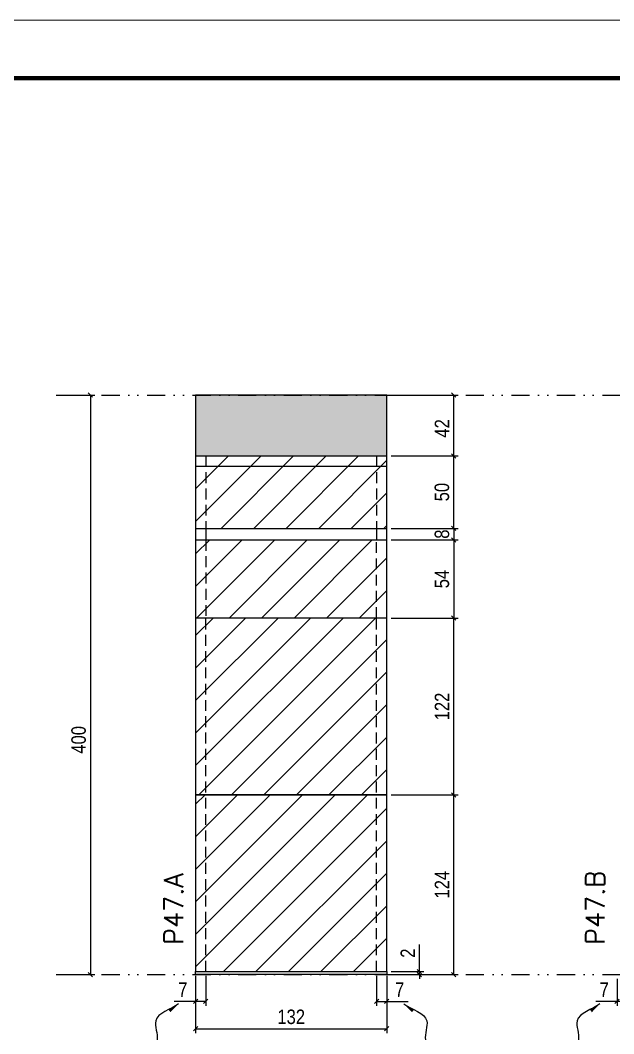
# Model space of a CAD drawing. Extents: x 28748 to 35002, y 14885 to 43501.
# Drawn here: x 33927 to 34337, y 38207 to 38906 of the extents above; entities that cross this region are included whole.
import ezdxf

# ---------------------------------------------------------------- set-up
doc = ezdxf.new("R2010")
doc.units = 0
for name, pattern in [('DASHED', [0.75, 0.5, -0.25]), ('DIVIDE2', [0.625, 0.25, -0.125, 0, -0.125, 0, -0.125]), ('HIDDEN', [0.375, 0.25, -0.125])]:
    doc.linetypes.add(name, pattern=pattern)
for name, color, linetype in [('COTA', 241, 'Continuous'), ('Nível', 160, 'Continuous'), ('Painéis', 200, 'Continuous'), ('SARR_2.2x7', 40, 'Continuous'), ('Sarrafo de Pressão', 42, 'HIDDEN')]:
    doc.layers.add(name, color=color, linetype=linetype)
for name, color, linetype, lineweight in [('Folhas', 255, 'Continuous', 9), ('Hachura', 251, 'Continuous', 9), ('SARRAFO DE PRESSAO', 251, 'DASHED', 9), ('Texto Seção', 7, 'Continuous', 15)]:
    doc.layers.add(name, color=color, linetype=linetype, lineweight=lineweight)
doc.styles.add('COTA TECNICA', font='techl___.ttf', dxfattribs={"height": 10})
doc.styles.add('COTA TECNICA-50', font='techl___.ttf', dxfattribs={"height": 10})
doc.styles.add('REGUA-120', font='ROMANS.shx', dxfattribs={"height": 15})
doc.styles.get("Standard").update_dxf_attribs({"font": 'arial.ttf'})
doc.dimstyles.new('COTA PAINEL-50', dxfattribs={"dimtxt": 10, "dimasz": 3, "dimexe": 3, "dimexo": 3, "dimgap": 3, "dimtad": 1, "dimdec": 1, "dimzin": 12, "dimdsep": 46, "dimtxsty": 'COTA TECNICA-50', "dimblk1": 'OBLIQUE', "dimblk2": 'OBLIQUE', "dimsah": 1, "dimcen": 0.9, "dimclrd": 4, "dimclre": 4, "dimclrt": 240, "dimadec": 1, "dimazin": 3, "dimtfac": 1, "dimtdec": 1, "dimtmove": 0, "dimatfit": 3, "dimfxl": 1, "dimtolj": 1, "dimtzin": 12, "dimarcsym": 0})
doc.dimstyles.new('PAINEL', dxfattribs={"dimtxt": 10, "dimasz": 3, "dimexe": 3, "dimexo": 3, "dimgap": 3, "dimtad": 1, "dimdec": 1, "dimzin": 12, "dimdsep": 46, "dimtxsty": 'COTA TECNICA', "dimblk1": 'OBLIQUE', "dimblk2": 'OBLIQUE', "dimsah": 1, "dimcen": 0.9, "dimclrd": 4, "dimclre": 4, "dimclrt": 240, "dimadec": 1, "dimazin": 3, "dimtfac": 1, "dimtdec": 1, "dimtmove": 0, "dimatfit": 3, "dimfxl": 1, "dimtolj": 1, "dimtzin": 12, "dimarcsym": 0})
doc.dimstyles.get("Standard").update_dxf_attribs({"dimtxt": 0.18, "dimasz": 0.18, "dimexe": 0.18, "dimexo": 0.0625, "dimgap": 0.09, "dimtad": 0, "dimtih": 1, "dimtoh": 1, "dimdec": 4, "dimzin": 0, "dimdsep": 46, "dimtxsty": 'Standard', "dimcen": 0.09, "dimadec": 0, "dimazin": 0, "dimtfac": 1, "dimtdec": 4, "dimtofl": 0, "dimtmove": 0, "dimatfit": 3, "dimfxl": 1, "dimtolj": 1, "dimtzin": 0, "dimarcsym": 0})

# ---------------------------------------------------------------- blocks, each defined once
blk = doc.blocks.new('9999999999')
at = {"layer": 'Folhas'}
blk.add_lwpolyline([(98138.98, 34190.21), (99623.98, 34190.21), (99623.98, 35240.21), (98138.98, 35240.21)], close=True, dxfattribs=at)
at = {"layer": 'Folhas', "color": 30, "const_width": 3}
blk.add_lwpolyline([(98213.98, 34230.21), (99583.98, 34230.21), (99583.98, 35200.21), (98213.98, 35200.21)], close=True, dxfattribs=at)
blk = doc.blocks.new('_Oblique')
at = {"color": 0, "linetype": 'ByBlock', "lineweight": -2}
blk.add_line((-0.5, -0.5), (0.5, 0.5), dxfattribs=at)
blk = doc.blocks.new('*D1537')
at = {"layer": 'COTA', "color": 4, "linetype": 'ByBlock', "lineweight": -2, "transparency": 16777216}
for p, q in [((33954.5, 38647.73), (33978.22, 38647.73)), ((33975.22, 38647.73), (33975.22, 38247.73)), ((33954.5, 38247.73), (33978.22, 38247.73))]:
    blk.add_line(p, q, dxfattribs=at)
at = {"layer": 'Defpoints', "color": 0, "linetype": 'ByBlock', "transparency": 16777216}
for p in [(33951.5, 38647.73), (33951.5, 38247.73), (33975.22, 38247.73)]:
    blk.add_point(p, dxfattribs=at)
at = {"layer": 'COTA', "color": 4, "linetype": 'ByBlock', "lineweight": -2, "transparency": 16777216, "xscale": 3, "yscale": 3, "zscale": 3}
for p, rotation in [((33975.22, 38647.73), 90), ((33975.22, 38247.73), 270)]:
    blk.add_blockref('_Oblique', p, dxfattribs=dict(at, rotation=rotation))
at = {"layer": 'COTA', "color": 240, "linetype": 'ByBlock', "transparency": 16777216, "insert": (33967.11, 38409.73), "char_height": 10, "attachment_point": 5, "rotation": 90, "style": 'COTA TECNICA'}
blk.add_mtext('\\A1;400', dxfattribs=at)
blk = doc.blocks.new('*D411')
at = {"layer": 'COTA', "color": 4, "lineweight": -2, "transparency": 16777216}
for p, q in [((34047.91, 38246.73), (34047.91, 38207.27)), ((34179.91, 38246.73), (34179.91, 38207.27)), ((34047.91, 38210.27), (34179.91, 38210.27))]:
    blk.add_line(p, q, dxfattribs=at)
at = {"layer": 'Defpoints', "color": 0, "transparency": 16777216}
for p in [(34047.91, 38249.73), (34179.91, 38249.73), (34179.91, 38210.27)]:
    blk.add_point(p, dxfattribs=at)
at = {"layer": 'COTA', "color": 4, "lineweight": -2, "transparency": 16777216, "xscale": 3, "yscale": 3, "zscale": 3, "rotation": 180}
blk.add_blockref('_Oblique', (34047.91, 38210.27), dxfattribs=at)
at = {"layer": 'COTA', "color": 4, "lineweight": -2, "transparency": 16777216, "xscale": 3, "yscale": 3, "zscale": 3}
blk.add_blockref('_Oblique', (34179.91, 38210.27), dxfattribs=at)
at = {"layer": 'COTA', "color": 240, "transparency": 16777216, "insert": (34113.91, 38218.49), "char_height": 10, "attachment_point": 5, "style": 'COTA TECNICA'}
blk.add_mtext('\\A1;132', dxfattribs=at)
blk = doc.blocks.new('*D412')
at = {"layer": 'COTA', "color": 4, "lineweight": -2, "transparency": 16777216}
for p, q in [((34182.91, 38647.73), (34229.15, 38647.73)), ((34226.15, 38605.73), (34226.15, 38647.73)), ((34182.91, 38605.73), (34229.15, 38605.73))]:
    blk.add_line(p, q, dxfattribs=at)
at = {"layer": 'Defpoints', "color": 0, "transparency": 16777216}
for p in [(34179.91, 38647.73), (34226.15, 38647.73), (34179.91, 38605.73)]:
    blk.add_point(p, dxfattribs=at)
at = {"layer": 'COTA', "color": 4, "lineweight": -2, "transparency": 16777216, "xscale": 3, "yscale": 3, "zscale": 3}
for p, rotation in [((34226.15, 38647.73), 90), ((34226.15, 38605.73), 270)]:
    blk.add_blockref('_Oblique', p, dxfattribs=dict(at, rotation=rotation))
at = {"layer": 'COTA', "color": 240, "transparency": 16777216, "insert": (34218.08, 38624.73), "char_height": 10, "attachment_point": 5, "rotation": 90, "style": 'COTA TECNICA'}
blk.add_mtext('\\A1;42', dxfattribs=at)
blk = doc.blocks.new('*D413')
at = {"layer": 'COTA', "color": 4, "lineweight": -2, "transparency": 16777216}
for p, q in [((34054.91, 38246.73), (34054.91, 38226.22)), ((34047.91, 38244.73), (34047.91, 38226.22)), ((34047.91, 38229.22), (34033.18, 38229.22)), ((34054.91, 38229.22), (34047.91, 38229.22))]:
    blk.add_line(p, q, dxfattribs=at)
at = {"layer": 'Defpoints', "color": 0, "transparency": 16777216}
for p in [(34047.91, 38247.73), (34054.91, 38249.73), (34047.91, 38229.22)]:
    blk.add_point(p, dxfattribs=at)
at = {"layer": 'COTA', "color": 4, "lineweight": -2, "transparency": 16777216, "xscale": 3, "yscale": 3, "zscale": 3, "rotation": 180}
blk.add_blockref('_Oblique', (34047.91, 38229.22), dxfattribs=at)
at = {"layer": 'COTA', "color": 4, "lineweight": -2, "transparency": 16777216, "xscale": 3, "yscale": 3, "zscale": 3}
blk.add_blockref('_Oblique', (34054.91, 38229.22), dxfattribs=at)
at = {"layer": 'COTA', "color": 240, "transparency": 16777216, "insert": (34039.05, 38237.29), "char_height": 10, "attachment_point": 5, "style": 'COTA TECNICA-50'}
blk.add_mtext('\\A1;7', dxfattribs=at)
blk = doc.blocks.new('*D414')
at = {"layer": 'COTA', "color": 4, "lineweight": -2, "transparency": 16777216}
for p, q in [((34172.91, 38246.73), (34172.91, 38226.22)), ((34179.91, 38244.73), (34179.91, 38226.22)), ((34172.91, 38229.22), (34179.91, 38229.22)), ((34179.91, 38229.22), (34194.64, 38229.22))]:
    blk.add_line(p, q, dxfattribs=at)
at = {"layer": 'Defpoints', "color": 0, "transparency": 16777216}
for p in [(34172.91, 38249.73), (34179.91, 38247.73), (34179.91, 38229.22)]:
    blk.add_point(p, dxfattribs=at)
at = {"layer": 'COTA', "color": 4, "lineweight": -2, "transparency": 16777216, "xscale": 3, "yscale": 3, "zscale": 3, "rotation": 180}
blk.add_blockref('_Oblique', (34172.91, 38229.22), dxfattribs=at)
at = {"layer": 'COTA', "color": 4, "lineweight": -2, "transparency": 16777216, "xscale": 3, "yscale": 3, "zscale": 3}
blk.add_blockref('_Oblique', (34179.91, 38229.22), dxfattribs=at)
at = {"layer": 'COTA', "color": 240, "transparency": 16777216, "insert": (34188.78, 38237.29), "char_height": 10, "attachment_point": 5, "style": 'COTA TECNICA-50'}
blk.add_mtext('\\A1;7', dxfattribs=at)
blk = doc.blocks.new('*D415')
at = {"layer": 'COTA', "color": 4, "lineweight": -2, "transparency": 16777216}
for p, q in [((34182.91, 38371.73), (34229.15, 38371.73)), ((34226.15, 38247.73), (34226.15, 38371.73)), ((34182.91, 38247.73), (34229.15, 38247.73))]:
    blk.add_line(p, q, dxfattribs=at)
at = {"layer": 'Defpoints', "color": 0, "transparency": 16777216}
for p in [(34179.91, 38371.73), (34226.15, 38371.73), (34179.91, 38247.73)]:
    blk.add_point(p, dxfattribs=at)
at = {"layer": 'COTA', "color": 4, "lineweight": -2, "transparency": 16777216, "xscale": 3, "yscale": 3, "zscale": 3}
for p, rotation in [((34226.15, 38371.73), 90), ((34226.15, 38247.73), 270)]:
    blk.add_blockref('_Oblique', p, dxfattribs=dict(at, rotation=rotation))
at = {"layer": 'COTA', "color": 240, "transparency": 16777216, "insert": (34218.08, 38309.73), "char_height": 10, "attachment_point": 5, "rotation": 90, "style": 'COTA TECNICA-50'}
blk.add_mtext('\\A1;124', dxfattribs=at)
blk = doc.blocks.new('*D416')
at = {"layer": 'COTA', "color": 4, "lineweight": -2, "transparency": 16777216}
for p, q in [((34202.44, 38249.73), (34202.44, 38268.53)), ((34182.91, 38249.73), (34205.44, 38249.73)), ((34182.91, 38247.73), (34205.44, 38247.73)), ((34202.44, 38247.73), (34202.44, 38249.73)), ((34202.44, 38247.73), (34202.44, 38244.73))]:
    blk.add_line(p, q, dxfattribs=at)
at = {"layer": 'Defpoints', "color": 0, "transparency": 16777216}
for p in [(34179.91, 38249.73), (34179.91, 38247.73), (34202.44, 38247.73)]:
    blk.add_point(p, dxfattribs=at)
at = {"layer": 'COTA', "color": 4, "lineweight": -2, "transparency": 16777216, "xscale": 3, "yscale": 3, "zscale": 3}
for p, rotation in [((34202.44, 38249.73), 270), ((34202.44, 38247.73), 90)]:
    blk.add_blockref('_Oblique', p, dxfattribs=dict(at, rotation=rotation))
at = {"layer": 'COTA', "color": 240, "transparency": 16777216, "insert": (34194.44, 38262.47), "char_height": 10, "attachment_point": 5, "rotation": 90, "style": 'COTA TECNICA-50'}
blk.add_mtext('\\A1;2', dxfattribs=at)
blk = doc.blocks.new('*D1543')
at = {"layer": 'COTA', "color": 4, "linetype": 'ByBlock', "lineweight": -2, "transparency": 16777216}
for p, q in [((34182.91, 38493.73), (34229.15, 38493.73)), ((34226.15, 38371.73), (34226.15, 38493.73)), ((34182.91, 38371.73), (34229.15, 38371.73))]:
    blk.add_line(p, q, dxfattribs=at)
at = {"layer": 'Defpoints', "color": 0, "linetype": 'ByBlock', "transparency": 16777216}
for p in [(34179.91, 38493.73), (34226.15, 38493.73), (34179.91, 38371.73)]:
    blk.add_point(p, dxfattribs=at)
at = {"layer": 'COTA', "color": 4, "linetype": 'ByBlock', "lineweight": -2, "transparency": 16777216, "xscale": 3, "yscale": 3, "zscale": 3}
for p, rotation in [((34226.15, 38493.73), 90), ((34226.15, 38371.73), 270)]:
    blk.add_blockref('_Oblique', p, dxfattribs=dict(at, rotation=rotation))
at = {"layer": 'COTA', "color": 240, "linetype": 'ByBlock', "transparency": 16777216, "insert": (34218.09, 38432.73), "char_height": 10, "attachment_point": 5, "rotation": 90, "style": 'COTA TECNICA'}
blk.add_mtext('\\A1;122', dxfattribs=at)
blk = doc.blocks.new('*D419')
at = {"layer": 'COTA', "color": 4, "lineweight": -2, "transparency": 16777216}
for p, q in [((34345.98, 38246.73), (34345.98, 38226.22)), ((34338.98, 38244.73), (34338.98, 38226.22)), ((34338.98, 38229.22), (34324.25, 38229.22)), ((34345.98, 38229.22), (34338.98, 38229.22))]:
    blk.add_line(p, q, dxfattribs=at)
at = {"layer": 'Defpoints', "color": 0, "transparency": 16777216}
for p in [(34338.98, 38247.73), (34345.98, 38249.73), (34338.98, 38229.22)]:
    blk.add_point(p, dxfattribs=at)
at = {"layer": 'COTA', "color": 4, "lineweight": -2, "transparency": 16777216, "xscale": 3, "yscale": 3, "zscale": 3, "rotation": 180}
blk.add_blockref('_Oblique', (34338.98, 38229.22), dxfattribs=at)
at = {"layer": 'COTA', "color": 4, "lineweight": -2, "transparency": 16777216, "xscale": 3, "yscale": 3, "zscale": 3}
blk.add_blockref('_Oblique', (34345.98, 38229.22), dxfattribs=at)
at = {"layer": 'COTA', "color": 240, "transparency": 16777216, "insert": (34330.12, 38237.29), "char_height": 10, "attachment_point": 5, "style": 'COTA TECNICA-50'}
blk.add_mtext('\\A1;7', dxfattribs=at)
blk = doc.blocks.new('*D2067')
at = {"layer": 'COTA', "color": 4, "lineweight": -2, "transparency": 16777216}
for p, q in [((34182.91, 38605.73), (34229.15, 38605.73)), ((34226.15, 38555.73), (34226.15, 38605.73)), ((34182.91, 38555.73), (34229.15, 38555.73))]:
    blk.add_line(p, q, dxfattribs=at)
at = {"layer": 'Defpoints', "color": 0, "transparency": 16777216}
for p in [(34179.91, 38605.73), (34226.15, 38605.73), (34179.91, 38555.73)]:
    blk.add_point(p, dxfattribs=at)
at = {"layer": 'COTA', "color": 4, "lineweight": -2, "transparency": 16777216, "xscale": 3, "yscale": 3, "zscale": 3}
for p, rotation in [((34226.15, 38605.73), 90), ((34226.15, 38555.73), 270)]:
    blk.add_blockref('_Oblique', p, dxfattribs=dict(at, rotation=rotation))
at = {"layer": 'COTA', "color": 240, "transparency": 16777216, "insert": (34218.04, 38580.73), "char_height": 10, "attachment_point": 5, "rotation": 90, "style": 'COTA TECNICA-50'}
blk.add_mtext('\\A1;50', dxfattribs=at)
blk = doc.blocks.new('*D2224')
at = {"layer": 'COTA', "color": 4, "lineweight": -2, "transparency": 16777216}
for p, q in [((34182.91, 38547.73), (34229.15, 38547.73)), ((34226.15, 38547.73), (34226.15, 38493.73)), ((34182.91, 38493.73), (34229.15, 38493.73))]:
    blk.add_line(p, q, dxfattribs=at)
at = {"layer": 'Defpoints', "color": 0, "transparency": 16777216}
for p in [(34179.91, 38547.73), (34179.91, 38493.73), (34226.15, 38493.73)]:
    blk.add_point(p, dxfattribs=at)
at = {"layer": 'COTA', "color": 4, "lineweight": -2, "transparency": 16777216, "xscale": 3, "yscale": 3, "zscale": 3}
for p, rotation in [((34226.15, 38547.73), 90), ((34226.15, 38493.73), 270)]:
    blk.add_blockref('_Oblique', p, dxfattribs=dict(at, rotation=rotation))
at = {"layer": 'COTA', "color": 240, "transparency": 16777216, "insert": (34218.04, 38520.73), "char_height": 10, "attachment_point": 5, "rotation": 90, "style": 'COTA TECNICA'}
blk.add_mtext('\\A1;54', dxfattribs=at)
blk = doc.blocks.new('*D2533')
at = {"layer": 'COTA', "color": 4, "lineweight": -2, "transparency": 16777216}
for p, q in [((34182.91, 38555.73), (34229.15, 38555.73)), ((34226.15, 38555.73), (34226.15, 38547.73)), ((34182.91, 38547.73), (34229.15, 38547.73))]:
    blk.add_line(p, q, dxfattribs=at)
at = {"layer": 'Defpoints', "color": 0, "transparency": 16777216}
for p in [(34179.91, 38555.73), (34179.91, 38547.73), (34226.15, 38547.73)]:
    blk.add_point(p, dxfattribs=at)
at = {"layer": 'COTA', "color": 4, "lineweight": -2, "transparency": 16777216, "xscale": 3, "yscale": 3, "zscale": 3}
for p, rotation in [((34226.15, 38555.73), 90), ((34226.15, 38547.73), 270)]:
    blk.add_blockref('_Oblique', p, dxfattribs=dict(at, rotation=rotation))
at = {"layer": 'COTA', "color": 240, "transparency": 16777216, "insert": (34218.06, 38551.73), "char_height": 10, "attachment_point": 5, "rotation": 90, "style": 'COTA TECNICA'}
blk.add_mtext('\\A1;8', dxfattribs=at)

msp = doc.modelspace()

# ---------------------------------------------------------------- hatches: boundary and pattern name
at = {"layer": 'COTA', "linetype": 'ByBlock'}
h = msp.add_hatch(dxfattribs=at)
h.set_pattern_fill('AR-CONC', color=256, scale=0.03)
h.set_pattern_definition([(50, (-97363.8686, 9465.3143), (5.46554007, -0.47817257), [0.5715, -6.2865]), (355, (-97363.8686, 9465.3143), (-1.05730264, 5.73170536), [0.4572, -5.02921753]), (100.4514447, (-97363.413, 9465.2745), (4.40823741, 5.25353256), [0.48570026, -5.34270734]), (46.1842, (-97363.8686, 9466.838), (8.13237123, -1.26126984), [0.85725, -9.42975]), (96.6355576, (-97363.191, 9466.733), (7.122124, 7.42278374), [0.7285507, -8.01406824]), (351.184151, (-97363.8686, 9466.838), (7.122124, 7.42278374), [0.685799, -7.54379196]), (21, (-97363.1066, 9466.4573), (4.54843174, -3.06795595), [0.5715, -6.2865]), (326, (-97363.1066, 9466.4573), (1.85406085, 5.52563898), [0.4572, -5.0292]), (71.451445, (-97362.7275, 9466.2016), (6.40249258, 2.45768307), [0.48570026, -5.34269813]), (37.5, (-97363.8686, 9465.3143), (0.092658098, 2.536651166), [0, -4.96824, 0, -5.1054, 0, -5.04825]), (7.5, (-97363.8686, 9465.3143), (2.004589875, 3.005417245), [0, -2.91084, 0, -4.85394, 0, -1.92405]), (327.5, (-97365.5678, 9465.3143), (4.067717855, -0.17186232), [0, -1.905, 0, -5.9436, 0, -7.8867]), (317.5, (-97366.33, 9465.3143), (4.44387544, 0.76279473), [0, -2.4765, 0, -3.94716, 0, -5.6007])])
h.paths.add_polyline_path([(34047.91, 38605.73), (34179.91, 38605.73), (34179.91, 38647.73), (34047.91, 38647.73)])
at = {"layer": 'Hachura'}
h = msp.add_hatch(dxfattribs=at)
h.set_pattern_fill('ANSI31', color=256, scale=5)
h.paths.add_polyline_path([(34179.91, 38605.73), (34047.91, 38605.73), (34047.91, 38555.73), (34179.91, 38555.73)])
h = msp.add_hatch(dxfattribs=at)
h.set_pattern_fill('ANSI31', color=256, scale=5)
h.paths.add_polyline_path([(34179.91, 38547.73), (34047.91, 38547.73), (34047.91, 38493.73), (34179.91, 38493.73)])
at = {"layer": 'Hachura', "linetype": 'ByBlock'}
h = msp.add_hatch(dxfattribs=at)
h.set_pattern_fill('ANSI31', color=256, scale=5)
h.set_pattern_definition([(45, (25799.309, 30974.01), (-11.22532, 11.22532), [])])
h.paths.add_polyline_path([(34179.91, 38493.73), (34047.91, 38493.73), (34047.91, 38371.73), (34179.91, 38371.73)])
h = msp.add_hatch(dxfattribs=at)
h.set_pattern_fill('ANSI31', color=256, scale=5)
h.set_pattern_definition([(45, (-100272.658, 8260.539), (-11.2253202, 11.2253202), [])])
h.paths.add_polyline_path([(34179.91, 38371.73), (34047.91, 38371.73), (34047.91, 38249.73), (34179.91, 38249.73)])

# ---------------------------------------------------------------- linework, layer by layer
at = {"layer": 'COTA', "linetype": 'ByBlock'}
msp.add_lwpolyline([(34047.91, 38605.73), (34179.91, 38605.73), (34179.91, 38647.73), (34047.91, 38647.73)], close=True, dxfattribs=at)
at = {"layer": 'Nível', "color": 4, "linetype": 'DIVIDE2', "ltscale": 50}
for p, q in [((33951.5, 38647.73), (34961.84, 38647.73)), ((33951.5, 38247.73), (34961.84, 38247.73))]:
    msp.add_line(p, q, dxfattribs=at)
at = {"layer": 'Painéis'}
for p, q in [((34047.91, 38605.73), (34179.91, 38605.73)), ((34047.91, 38555.73), (34179.91, 38555.73)), ((34047.91, 38555.73), (34047.91, 38547.73)), ((34179.91, 38547.73), (34179.91, 38555.73)), ((34047.91, 38547.73), (34047.91, 38493.73)), ((34047.91, 38547.73), (34179.91, 38547.73)), ((34179.91, 38493.73), (34179.91, 38547.73)), ((34179.91, 38493.73), (34047.91, 38493.73))]:
    msp.add_line(p, q, dxfattribs=at)
for points in [[(34047.91, 38605.73), (34047.91, 38555.73)], [(34179.91, 38555.73), (34179.91, 38605.73)], [(34047.91, 38371.73), (34179.91, 38371.73), (34179.91, 38493.73)], [(34047.91, 38493.73), (34047.91, 38371.73)]]:
    msp.add_lwpolyline(points, dxfattribs=at)
for points in [[(34047.91, 38249.73), (34179.91, 38249.73), (34179.91, 38371.73), (34047.91, 38371.73)], [(34047.91, 38249.73), (34179.91, 38249.73), (34179.91, 38247.73), (34047.91, 38247.73)]]:
    msp.add_lwpolyline(points, close=True, dxfattribs=at)
at = {"layer": 'SARR_2.2x7'}
msp.add_line((34047.91, 38598.73), (34179.91, 38598.73), dxfattribs=at)
at = {"layer": 'Sarrafo de Pressão', "ltscale": 30}
for p, q in [((34054.91, 38605.73), (34054.91, 38555.73)), ((34172.91, 38605.73), (34172.91, 38555.73)), ((34054.91, 38555.73), (34054.91, 38547.73)), ((34172.91, 38555.73), (34172.91, 38547.73)), ((34054.91, 38547.73), (34054.91, 38493.73)), ((34172.91, 38493.73), (34172.91, 38547.73)), ((34054.91, 38249.73), (34054.91, 38493.73)), ((34172.91, 38249.73), (34172.91, 38493.73))]:
    msp.add_line(p, q, dxfattribs=at)

# ---------------------------------------------------------------- block references
at = {"layer": 'SARRAFO DE PRESSAO', "color": 6, "linetype": 'ByBlock'}
msp.add_blockref('9999999999', (-64622.14, 3666.24), dxfattribs=at)

# ---------------------------------------------------------------- texts
at = {"layer": 'Texto Seção', "char_height": 13, "width": 285.3299, "attachment_point": 7, "rotation": 90, "style": 'REGUA-120'}
for s, insert in [('P47.A', (34039.25, 38268.19)), ('P47.B', (34330.32, 38268.19))]:
    msp.add_mtext(s, dxfattribs=dict(at, insert=insert))

# ---------------------------------------------------------------- dimensions: what is measured, and where the dimension line sits
at = {"layer": 'COTA', "linetype": 'ByBlock'}
dim = msp.add_linear_dim(base=(33975.22, 38247.73), p1=(33951.5, 38647.73), p2=(33951.5, 38247.73), angle=90, dimstyle='PAINEL', dxfattribs=at)
dim.commit()
dim.dimension.update_dxf_attribs({"geometry": '*D1537', "text_midpoint": (33975.22, 38409.73), "dimtype": 160})
at = {"layer": 'COTA'}
dim = msp.add_linear_dim(base=(34226.15, 38647.73), p1=(34179.91, 38605.73), p2=(34179.91, 38647.73), angle=90, dimstyle='PAINEL', override={"dimarcsym": 2}, dxfattribs=at)
dim.commit()
dim.dimension.update_dxf_attribs({"geometry": '*D412', "text_midpoint": (34226.15, 38624.73), "dimtype": 160})
for base, p1, p2, angle, dimstyle, picture, middle in [((34226.15, 38605.73), (34179.91, 38555.73), (34179.91, 38605.73), 90, 'COTA PAINEL-50', '*D2067', (34218.04, 38580.73)), ((34226.15, 38493.73), (34179.91, 38547.73), (34179.91, 38493.73), 90, 'PAINEL', '*D2224', (34218.04, 38520.73)), ((34226.15, 38371.73), (34179.91, 38247.73), (34179.91, 38371.73), 90, 'COTA PAINEL-50', '*D415', (34218.08, 38309.73)), ((34047.91, 38229.22), (34054.91, 38249.73), (34047.91, 38247.73), 180, 'COTA PAINEL-50', '*D413', (34039.05, 38237.29)), ((34338.98, 38229.22), (34345.98, 38249.73), (34338.98, 38247.73), 180, 'COTA PAINEL-50', '*D419', (34330.12, 38237.29))]:
    dim = msp.add_linear_dim(base=base, p1=p1, p2=p2, angle=angle, dimstyle=dimstyle, dxfattribs=at)
    dim.commit()
    dim.dimension.update_dxf_attribs({"geometry": picture, "text_midpoint": middle})
for base, p1, p2, dimstyle, picture, middle in [((34226.15, 38547.73), (34179.91, 38555.73), (34179.91, 38547.73), 'PAINEL', '*D2533', (34226.15, 38551.73)), ((34202.44, 38247.73), (34179.91, 38249.73), (34179.91, 38247.73), 'COTA PAINEL-50', '*D416', (34202.44, 38262.47))]:
    dim = msp.add_linear_dim(base=base, p1=p1, p2=p2, angle=90, dimstyle=dimstyle, dxfattribs=at)
    dim.commit()
    dim.dimension.update_dxf_attribs({"geometry": picture, "text_midpoint": middle, "dimtype": 160})
at = {"layer": 'COTA', "linetype": 'ByBlock'}
dim = msp.add_linear_dim(base=(34226.15, 38493.73), p1=(34179.91, 38371.73), p2=(34179.91, 38493.73), angle=90, dimstyle='PAINEL', dxfattribs=at)
dim.commit()
dim.dimension.update_dxf_attribs({"geometry": '*D1543', "text_midpoint": (34218.09, 38432.73)})
at = {"layer": 'COTA'}
dim = msp.add_linear_dim(base=(34179.91, 38210.27), p1=(34047.91, 38249.73), p2=(34179.91, 38249.73), dimstyle='PAINEL', override={"dimarcsym": 2}, dxfattribs=at)
dim.commit()
dim.dimension.update_dxf_attribs({"geometry": '*D411', "text_midpoint": (34113.91, 38218.49)})
dim = msp.add_linear_dim(base=(34179.91, 38229.22), p1=(34172.91, 38249.73), p2=(34179.91, 38247.73), dimstyle='COTA PAINEL-50', dxfattribs=at)
dim.commit()
dim.dimension.update_dxf_attribs({"geometry": '*D414', "text_midpoint": (34188.78, 38237.29)})

# ---------------------------------------------------------------- leaders
at = {"layer": 'COTA', "path_type": 1}
for points in [[(34036.08, 38227.55), (34020.3, 38215.71), (34021.22, 38202.7), (34015.67, 38192.92)], [(34191.74, 38227.55), (34207.53, 38215.71), (34206.6, 38202.7), (34212.15, 38192.92)], [(34327.16, 38227.55), (34311.37, 38215.71), (34312.3, 38202.7), (34306.74, 38192.92)]]:
    msp.add_leader(points, dimstyle='Standard', override={"dimasz": 8}, dxfattribs=at)

doc.saveas('drawing.dxf')
